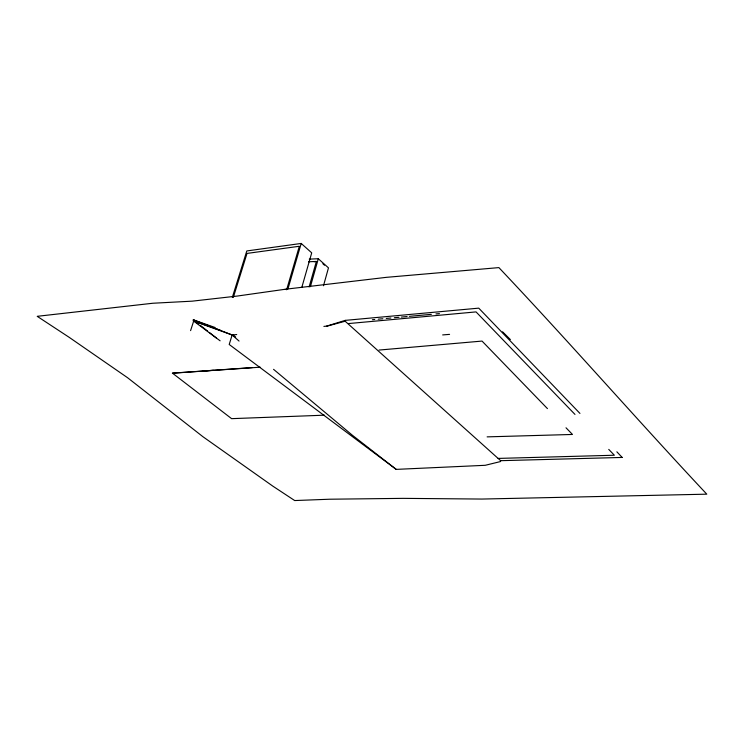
<?xml version="1.0" encoding="UTF-8"?>
<svg xmlns="http://www.w3.org/2000/svg" width="744" height="744" viewBox="0 0 744 744"><rect width="100%" height="100%" fill="white"/><g stroke="black" fill="none" stroke-linecap="round" stroke-linejoin="round"><path stroke-width="1.12" d="M622.254 457.532L616.869 451.822M345.011 321.101L500.638 460.685L500.461 461.568L485.246 465.298L396.217 469.38L229.208 344.481L232.137 334.977L236.722 334.549M396.217 469.38L352.386 435.249L273.56 369.331M326.504 326.151L345.207 320.376L344.965 321.278L327.323 326.086L323.882 326.402M323.491 285.752L328.476 267.859L318.311 258.754A220.494 88.824 13.3 0 0 309.281 259.163M310.387 286.682L318.311 258.754M309.104 287.017L316.367 261.451L312.499 261.6A220.689 88.517 13.3 0 0 308.528 261.804M301.822 287.361L311.717 252.848L301.208 243.446L246.794 250.951L232.323 297.386M286.626 289.769L299.33 246.273L247.017 253.416L233.3 297.47M287.956 288.886L301.208 243.446M260.205 367.183L172.394 373.218M213.379 370.289L203.261 370.996M190.585 330.634L193.924 320.311L193.347 319.846L215.118 327.518M314.098 261.739L316.367 261.451M345.207 320.376L478.745 308.146L579.948 413.422M348.862 323.538L476.048 311.903L574.973 414.408M372.428 319.706L374.734 319.502M378.203 319.185L382.825 318.757M386.285 318.441L390.907 318.023M394.376 317.707L398.998 317.288M401.314 317.074L407.089 316.553M409.395 316.339L431.353 314.34M435.975 313.922L439.434 313.605M379.077 350.061L482.038 341.078L547.445 408.614M442.661 334.921L449.571 334.372M252.263 367.592L172.422 373.135L231.607 418.658L324.468 415.18M487.125 436.868L572.48 434.459L566.017 427.791M498.108 458.416L614.377 455.235L608.75 449.404M500.638 460.685L622.263 457.439M220.308 330.252L193.087 320.664L220.112 340.808M193.673 321.101L232.137 334.977L239.047 341.059M198.685 324.058L193.347 319.846L232.137 334.977M193.347 319.846L197.03 322.598M232.946 334.967L235.671 337.041M200.462 325.463L207.576 331.071M209.352 332.475L216.467 338.083M322.868 263.748L324.496 265.208M502.553 331.796L510.393 339.589M285.166 289.267L237.001 296.093L192.194 301.162L152.827 303.245L37.2 316.321L69.276 337.395L127.615 377.747L202.972 436.747L272.825 486.139L294.698 500.554L329.797 499.215L403.062 498.359L481.88 499.057L706.8 494.174C636.697 419.384 569.337 342.082 498.889 267.608L386.331 277.345L285.166 289.267"/></g></svg>
